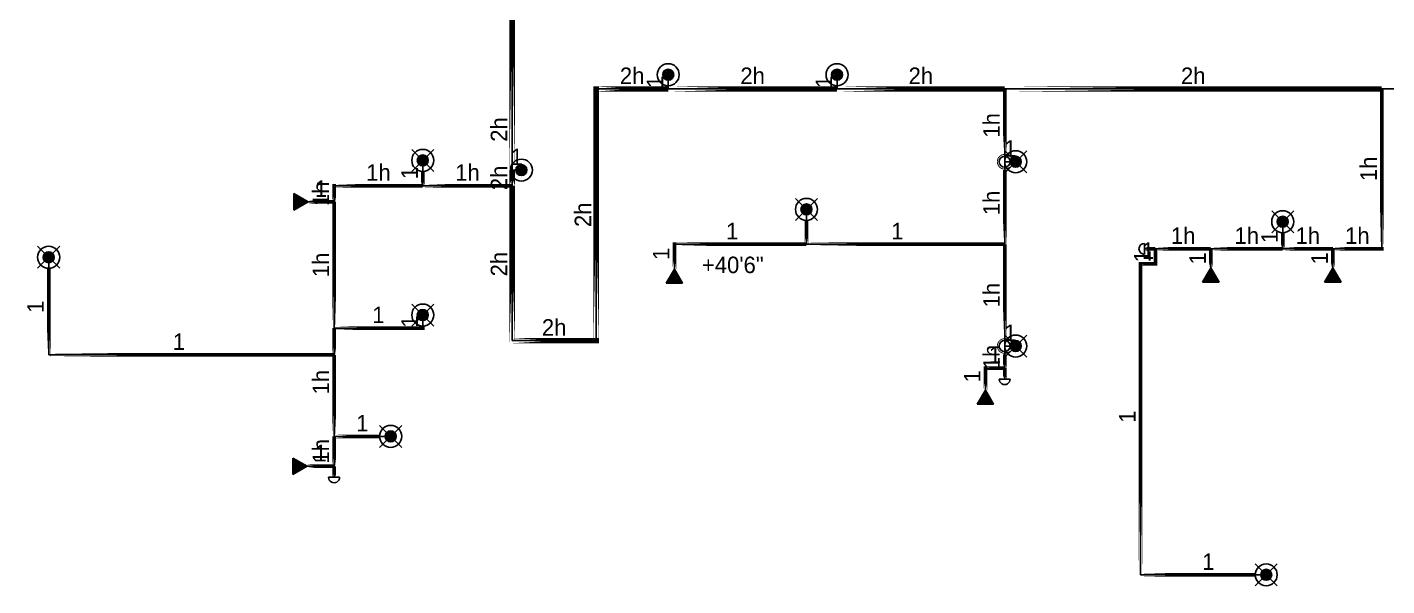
# Model space of a CAD drawing. Header units: inches. Extents: x -3337 to 4781, y -4329 to 3640.
# Drawn here: x -3333 to -2592, y 0 to 305 of the extents above; entities that cross this region are included whole.
import ezdxf
from ezdxf.enums import TextEntityAlignment as Align

# ---------------------------------------------------------------- set-up
doc = ezdxf.new("R2010")
doc.units = ezdxf.units.IN
doc.header["$MEASUREMENT"] = 0
for name, color, linetype in [('headdn', 1, 'Continuous'), ('HEIGHT', 1, 'Continuous'), ('PIPEBL', 1, 'Continuous'), ('pipemn', 1, 'Continuous'), ('PIPESPC', 1, 'Continuous'), ('spk-cap', 1, 'Continuous'), ('spk-piperise', 1, 'Continuous'), ('TIDYPIPE', 1, 'Continuous')]:
    doc.layers.add(name, color=color, linetype=linetype)
doc.styles.add('PIPE', font='PIPE.SHX')

# ---------------------------------------------------------------- blocks, each defined once
blk = doc.blocks.new('side2')
for p, q in [((0, 0), (7.79, 4.5)), ((7.79, -4.5), (0, 0)), ((7.79, 4.5), (7.79, -4.5))]:
    blk.add_line(p, q)
blk.add_solid([(7.79, -4.5), (0, 0), (7.79, 4.5)])
blk = doc.blocks.new('dpend2')
for p, q in [((-6, -6), (6, 6)), ((6, -6), (-6, 6))]:
    blk.add_line(p, q)
for radius in [6, 3]:
    blk.add_circle((0, 0), radius)
for points in [[(0, 0), (-3, 0), (-2.08, 2.07)], [(0, 0), (-3, 0), (-2.08, -2.07)], [(0, 0), (0, 3), (-2.12, 2.14)], [(0, 0), (0, -3), (-2.12, -2.14)], [(0, 0), (0, 3), (2.12, 2.14)], [(0, 0), (3, 0), (2.08, 2.07)], [(0, 0), (3, 0), (2.08, -2.07)], [(0, 0), (0, -3), (2.12, -2.14)]]:
    blk.add_solid(points)
blk = doc.blocks.new('dpend1')
for radius in [6, 3]:
    blk.add_circle((0, 0), radius)
for points in [[(0.01, 2.97), (-2.53, -1.59), (-2.62, 1.36)], [(0.01, 2.97), (-2.49, -1.59), (2.52, -1.59)], [(2.52, -1.59), (0.01, 2.97), (2.6, 1.47)], [(2.52, -1.59), (-2.53, -1.59), (0.01, -2.98)]]:
    blk.add_solid(points)
blk = doc.blocks.new('rise')
blk.add_circle((0, 0), 3)
blk = doc.blocks.new('PIPESPC')
at = {"layer": 'PIPESPC', "style": 'PIPE', "width": 0.9}
blk.add_attdef('SIZE', text='', height=9, dxfattribs=at).set_placement((0, 4.02), align=Align.CENTER)
at = {"layer": 'PIPESPC', "style": 'PIPE', "flags": 1}
blk.add_attdef('SCHED', (25.3, 3.89), '', height=9, dxfattribs=at)
blk = doc.blocks.new('CAP')
blk.add_line((0, 3), (0, -3))
blk.add_arc((0, 0), 3, 270, 90)
blk = doc.blocks.new('HEIGHTZ')
at = {"layer": 'HEIGHT'}
blk.add_attdef('HEIGHT', (7.81, 2), '', height=9, dxfattribs=at)
blk = doc.blocks.new('TIDYRUN')
at = {"const_width": 0.5}
blk.add_lwpolyline([(-2.83, 2.83, -2.414214), (-2.83, -2.83, -1.737895)], format="xyb", dxfattribs=at)

msp = doc.modelspace()

# ---------------------------------------------------------------- linework, layer by layer
at = {"layer": 'PIPEBL'}
for p, q in [((-2984, 278.74), (-2984, 271)), ((-2892, 278.74), (-2892, 271)), ((-2800.65, 231.3), (-2800.65, 271)), ((-2595.15, 183.8), (-2595.15, 271)), ((-3117.72, 218.21), (-3117.72, 232.02)), ((-2800.65, 186.3), (-2800.65, 231.3)), ((-2800.65, 231.3), (-2794.65, 231.3)), ((-3064, 226.74), (-3069, 226.74)), ((-3117.72, 218.21), (-3166.05, 218.21)), ((-3166.05, 218.21), (-3166.05, 209.46)), ((-3117.72, 218.21), (-3069, 218.21)), ((-3180.22, 209.46), (-3166.05, 209.46)), ((-3166.05, 209.46), (-3166.05, 140.58)), ((-2908.65, 205.3), (-2908.65, 186.3)), ((-2649.15, 198.57), (-2649.15, 183.8)), ((-2980.65, 186.3), (-2908.65, 186.3)), ((-2980.65, 172.8), (-2980.65, 186.3)), ((-2908.65, 186.3), (-2800.65, 186.3)), ((-2800.65, 130.8), (-2800.65, 186.3)), ((-3321.58, 125.96), (-3321.58, 179.21)), ((-2718.47, 183.8), (-2724.47, 183.8)), ((-2688.33, 183.8), (-2718.47, 183.8)), ((-2718.47, 183.8), (-2718.47, 175.59)), ((-2649.15, 183.8), (-2688.33, 183.8)), ((-2688.33, 173.42), (-2688.33, 183.8)), ((-2649.15, 183.8), (-2621.83, 183.8)), ((-2621.83, 183.8), (-2595.15, 183.8)), ((-2621.83, 173.42), (-2621.83, 183.8)), ((-2726.65, 6), (-2726.65, 175.59)), ((-2718.47, 175.59), (-2726.65, 175.59)), ((-3117.72, 147.71), (-3117.72, 140.58)), ((-3166.05, 140.58), (-3166.05, 125.96)), ((-3117.72, 140.58), (-3166.05, 140.58)), ((-3321.58, 125.96), (-3166.05, 125.96)), ((-3166.05, 125.96), (-3166.05, 81.53)), ((-2800.65, 118.8), (-2800.65, 130.8)), ((-2800.65, 130.8), (-2794.65, 130.8)), ((-2811.15, 106.8), (-2811.15, 118.8)), ((-2811.15, 118.8), (-2800.65, 118.8)), ((-2800.65, 118.8), (-2800.65, 112.8)), ((-3166.05, 81.53), (-3166.05, 65.21)), ((-3135.22, 81.53), (-3166.05, 81.53)), ((-3180.72, 65.21), (-3166.05, 65.21)), ((-3166.05, 65.21), (-3166.05, 59.21)), ((-2726.65, 6), (-2658.15, 6))]:
    msp.add_line(p, q, dxfattribs=at)
at = {"layer": 'pipemn'}
for p, q in [((-3069, 271), (-3069, 398.74)), ((-3069, 271), (-3069, 226.74)), ((-2984, 271), (-3023.26, 271)), ((-3023.26, 133.73), (-3023.26, 271)), ((-2892, 271), (-2984, 271)), ((-2800.65, 271), (-2892, 271)), ((-2800.65, 271), (-2595.15, 271)), ((-2595.15, 271), (-2421.51, 271)), ((-3069, 218.21), (-3069, 226.74)), ((-3069, 133.73), (-3069, 218.21)), ((-3023.26, 133.73), (-3069, 133.73))]:
    msp.add_line(p, q, dxfattribs=at)
at = {"layer": 'TIDYPIPE'}
for points, const_width in [([(-3069, 226.74), (-3069, 398.74)], 3), ([(-3024.76, 271), (-2984, 271)], 3), ([(-3023.26, 132.23), (-3023.26, 272.5)], 3), ([(-2984, 271), (-2892, 271)], 3), ([(-2892, 271), (-2800.65, 271)], 3), ([(-2800.65, 271), (-2595.15, 271)], 3), ([(-2800.65, 235.8), (-2800.65, 271)], 2), ([(-2595.15, 271), (-2421.51, 271)], 3), ([(-2595.15, 182.8), (-2595.15, 271)], 2), ([(-3117.72, 218.21), (-3117.72, 226.02)], 2), ([(-3069, 218.21), (-3069, 226.74)], 3), ([(-2800.65, 186.3), (-2800.65, 226.8)], 2), ([(-3167.05, 218.21), (-3117.72, 218.21)], 2), ([(-3166.05, 209.46), (-3166.05, 219.21)], 2), ([(-3117.72, 218.21), (-3069, 218.21)], 2), ([(-3069, 132.23), (-3069, 218.21)], 3), ([(-3180.22, 209.46), (-3166.05, 209.46)], 2), ([(-3166.05, 140.58), (-3166.05, 209.46)], 2), ([(-2908.65, 186.3), (-2908.65, 199.3)], 2), ([(-2649.15, 183.8), (-2649.15, 192.57)], 2), ([(-2981.65, 186.3), (-2908.65, 186.3)], 2), ([(-2980.65, 172.8), (-2980.65, 187.3)], 2), ([(-2908.65, 186.3), (-2800.65, 186.3)], 2), ([(-2800.65, 135.3), (-2800.65, 186.3)], 2), ([(-2724.47, 183.8), (-2718.47, 183.8)], 2), ([(-2718.47, 183.8), (-2688.33, 183.8)], 2), ([(-2718.47, 174.59), (-2718.47, 183.8)], 2), ([(-2688.33, 183.8), (-2649.15, 183.8)], 2), ([(-2688.33, 173.42), (-2688.33, 183.8)], 2), ([(-2649.15, 183.8), (-2621.83, 183.8)], 2), ([(-2621.83, 183.8), (-2594.15, 183.8)], 2), ([(-2621.83, 173.42), (-2621.83, 183.8)], 2), ([(-3321.58, 124.96), (-3321.58, 173.21)], 2), ([(-2727.65, 175.59), (-2717.47, 175.59)], 2), ([(-2726.65, 5), (-2726.65, 176.59)], 2), ([(-3166.05, 140.58), (-3116.72, 140.58)], 2), ([(-3166.05, 125.96), (-3166.05, 140.58)], 2), ([(-3117.72, 139.58), (-3117.72, 141.71)], 2), ([(-3070.5, 133.73), (-3021.76, 133.73)], 3), ([(-3322.58, 125.96), (-3166.05, 125.96)], 2), ([(-3166.05, 81.53), (-3166.05, 125.96)], 2), ([(-2800.65, 118.8), (-2800.65, 126.3)], 2), ([(-2812.15, 118.8), (-2800.65, 118.8)], 2), ([(-2811.15, 106.8), (-2811.15, 119.8)], 2), ([(-2800.65, 112.8), (-2800.65, 118.8)], 2), ([(-3166.05, 81.53), (-3141.22, 81.53)], 2), ([(-3166.05, 65.21), (-3166.05, 81.53)], 2), ([(-3180.72, 65.21), (-3166.05, 65.21)], 2), ([(-3166.05, 59.21), (-3166.05, 65.21)], 2), ([(-2727.65, 6), (-2664.15, 6)], 2)]:
    msp.add_lwpolyline(points, close=True, dxfattribs=dict(at, const_width=const_width))

# ---------------------------------------------------------------- block references
at = {"layer": 'headdn'}
for name, p in [('dpend1', (-2984, 278.74)), ('dpend1', (-2892, 278.74)), ('dpend2', (-3117.72, 232.02)), ('dpend2', (-2794.65, 231.3)), ('dpend1', (-3064, 226.74)), ('dpend2', (-2908.65, 205.3)), ('dpend2', (-2649.15, 198.57)), ('dpend2', (-3321.58, 179.21)), ('dpend2', (-3117.72, 147.71)), ('dpend2', (-2794.65, 130.8)), ('dpend2', (-3135.22, 81.53)), ('dpend2', (-2658.15, 6))]:
    msp.add_blockref(name, p, dxfattribs=at)
for p, rotation in [((-3180.22, 209.46), 180), ((-2980.65, 172.8), 270), ((-2688.33, 173.42), 270), ((-2621.83, 173.42), 270), ((-2811.15, 106.8), 270), ((-3180.72, 65.21), 180)]:
    msp.add_blockref('side2', p, dxfattribs=dict(at, rotation=rotation))
at = {"layer": 'HEIGHT'}
ref = msp.add_blockref('HEIGHTZ', (-2980.65, 175.05), dxfattribs=dict(at, xscale=1.087077405149051, zscale=1.087077405149051))
ref.add_attrib('HEIGHT', '+40\'6"', dxfattribs={"height": 9, "style": 'PIPE'}).set_placement((-2965.65, 175.05), align=Align.MIDDLE_LEFT)
at = {"layer": 'PIPESPC'}
ref = msp.add_blockref('PIPESPC', (-3003.63, 271), dxfattribs=at)
ref.add_attrib('SIZE', '2h', dxfattribs={"color": 0, "height": 9, "style": 'PIPE'}).set_placement((-3003.63, 271), align=Align.BOTTOM_CENTER)
ref = msp.add_blockref('PIPESPC', (-2938, 271), dxfattribs=at)
ref.add_attrib('SIZE', '2h', dxfattribs={"color": 0, "height": 9, "style": 'PIPE'}).set_placement((-2938, 271), align=Align.BOTTOM_CENTER)
ref = msp.add_blockref('PIPESPC', (-2846.32, 271), dxfattribs=at)
ref.add_attrib('SIZE', '2h', dxfattribs={"color": 0, "height": 9, "style": 'PIPE'}).set_placement((-2846.32, 271), align=Align.BOTTOM_CENTER)
ref = msp.add_blockref('PIPESPC', (-2697.9, 271), dxfattribs=at)
ref.add_attrib('SIZE', '2h', dxfattribs={"color": 0, "height": 9, "style": 'PIPE'}).set_placement((-2697.9, 271), align=Align.BOTTOM_CENTER)
ref = msp.add_blockref('PIPESPC', (-2984, 274.87), dxfattribs=dict(at, rotation=90))
ref.add_attrib('SIZE', '1', dxfattribs={"color": 0, "height": 9, "rotation": 90, "style": 'PIPE'}).set_placement((-2984, 274.87), align=Align.BOTTOM_CENTER)
ref = msp.add_blockref('PIPESPC', (-2892, 274.87), dxfattribs=dict(at, rotation=90))
ref.add_attrib('SIZE', '1', dxfattribs={"color": 0, "height": 9, "rotation": 90, "style": 'PIPE'}).set_placement((-2892, 274.87), align=Align.BOTTOM_CENTER)
ref = msp.add_blockref('PIPESPC', (-3069, 248.87), dxfattribs=dict(at, rotation=90))
ref.add_attrib('SIZE', '2h', dxfattribs={"color": 0, "height": 9, "rotation": 90, "style": 'PIPE'}).set_placement((-3069, 248.87), align=Align.BOTTOM_CENTER)
ref = msp.add_blockref('PIPESPC', (-2800.65, 251.15), dxfattribs=dict(at, rotation=90))
ref.add_attrib('SIZE', '1h', dxfattribs={"color": 0, "height": 9, "rotation": 90, "style": 'PIPE'}).set_placement((-2800.65, 251.15), align=Align.BOTTOM_CENTER)
ref = msp.add_blockref('PIPESPC', (-3066.5, 226.74), dxfattribs=at)
ref.add_attrib('SIZE', '1', dxfattribs={"color": 0, "height": 9, "style": 'PIPE'}).set_placement((-3066.5, 226.74), align=Align.BOTTOM_CENTER)
ref = msp.add_blockref('PIPESPC', (-2797.65, 231.3), dxfattribs=at)
ref.add_attrib('SIZE', '1', dxfattribs={"color": 0, "height": 9, "style": 'PIPE'}).set_placement((-2797.65, 231.3), align=Align.BOTTOM_CENTER)
ref = msp.add_blockref('PIPESPC', (-3141.89, 218.21), dxfattribs=at)
ref.add_attrib('SIZE', '1h', dxfattribs={"color": 0, "height": 9, "style": 'PIPE'}).set_placement((-3141.89, 218.21), align=Align.BOTTOM_CENTER)
ref = msp.add_blockref('PIPESPC', (-3093.36, 218.21), dxfattribs=at)
ref.add_attrib('SIZE', '1h', dxfattribs={"color": 0, "height": 9, "style": 'PIPE'}).set_placement((-3093.36, 218.21), align=Align.BOTTOM_CENTER)
ref = msp.add_blockref('PIPESPC', (-2595.15, 227.4), dxfattribs=dict(at, rotation=90))
ref.add_attrib('SIZE', '1h', dxfattribs={"color": 0, "height": 9, "rotation": 90, "style": 'PIPE'}).set_placement((-2595.15, 227.4), align=Align.BOTTOM_CENTER)
ref = msp.add_blockref('PIPESPC', (-3117.72, 225.12), dxfattribs=dict(at, rotation=90))
ref.add_attrib('SIZE', '1', dxfattribs={"color": 0, "height": 9, "rotation": 90, "style": 'PIPE'}).set_placement((-3117.72, 225.12), align=Align.BOTTOM_CENTER)
ref = msp.add_blockref('PIPESPC', (-3069, 222.48), dxfattribs=dict(at, rotation=90))
ref.add_attrib('SIZE', '2h', dxfattribs={"color": 0, "height": 9, "rotation": 90, "style": 'PIPE'}).set_placement((-3069, 222.48), align=Align.BOTTOM_CENTER)
ref = msp.add_blockref('PIPESPC', (-3166.05, 213.83), dxfattribs=dict(at, rotation=90))
ref.add_attrib('SIZE', '1h', dxfattribs={"color": 0, "height": 9, "rotation": 90, "style": 'PIPE'}).set_placement((-3166.05, 213.83), align=Align.BOTTOM_CENTER)
ref = msp.add_blockref('PIPESPC', (-3173.14, 209.46), dxfattribs=at)
ref.add_attrib('SIZE', '1', dxfattribs={"color": 0, "height": 9, "style": 'PIPE'}).set_placement((-3173.14, 209.46), align=Align.BOTTOM_CENTER)
ref = msp.add_blockref('PIPESPC', (-3023.26, 202.37), dxfattribs=dict(at, rotation=90))
ref.add_attrib('SIZE', '2h', dxfattribs={"color": 0, "height": 9, "rotation": 90, "style": 'PIPE'}).set_placement((-3023.26, 202.37), align=Align.BOTTOM_CENTER)
ref = msp.add_blockref('PIPESPC', (-2800.65, 208.8), dxfattribs=dict(at, rotation=90))
ref.add_attrib('SIZE', '1h', dxfattribs={"color": 0, "height": 9, "rotation": 90, "style": 'PIPE'}).set_placement((-2800.65, 208.8), align=Align.BOTTOM_CENTER)
ref = msp.add_blockref('PIPESPC', (-2949.15, 186.3), dxfattribs=at)
ref.add_attrib('SIZE', '1', dxfattribs={"color": 0, "height": 9, "style": 'PIPE'}).set_placement((-2949.15, 186.3), align=Align.BOTTOM_CENTER)
ref = msp.add_blockref('PIPESPC', (-2859.15, 186.3), dxfattribs=at)
ref.add_attrib('SIZE', '1', dxfattribs={"color": 0, "height": 9, "style": 'PIPE'}).set_placement((-2859.15, 186.3), align=Align.BOTTOM_CENTER)
ref = msp.add_blockref('PIPESPC', (-2703.4, 183.8), dxfattribs=at)
ref.add_attrib('SIZE', '1h', dxfattribs={"color": 0, "height": 9, "style": 'PIPE'}).set_placement((-2703.4, 183.8), align=Align.BOTTOM_CENTER)
ref = msp.add_blockref('PIPESPC', (-2668.74, 183.8), dxfattribs=at)
ref.add_attrib('SIZE', '1h', dxfattribs={"color": 0, "height": 9, "style": 'PIPE'}).set_placement((-2668.74, 183.8), align=Align.BOTTOM_CENTER)
ref = msp.add_blockref('PIPESPC', (-2649.15, 190.3), dxfattribs=dict(at, rotation=90.00000000000801))
ref.add_attrib('SIZE', '1', dxfattribs={"color": 0, "height": 9, "rotation": 90, "style": 'PIPE'}).set_placement((-2649.15, 190.3), align=Align.BOTTOM_CENTER)
ref = msp.add_blockref('PIPESPC', (-2635.49, 183.8), dxfattribs=at)
ref.add_attrib('SIZE', '1h', dxfattribs={"color": 0, "height": 9, "style": 'PIPE'}).set_placement((-2635.49, 183.8), align=Align.BOTTOM_CENTER)
ref = msp.add_blockref('PIPESPC', (-2608.49, 183.8), dxfattribs=at)
ref.add_attrib('SIZE', '1h', dxfattribs={"color": 0, "height": 9, "style": 'PIPE'}).set_placement((-2608.49, 183.8), align=Align.BOTTOM_CENTER)
ref = msp.add_blockref('PIPESPC', (-2722.56, 175.59), dxfattribs=at)
ref.add_attrib('SIZE', '1', dxfattribs={"color": 0, "height": 9, "style": 'PIPE'}).set_placement((-2722.56, 175.59), align=Align.BOTTOM_CENTER)
ref = msp.add_blockref('PIPESPC', (-3166.05, 175.02), dxfattribs=dict(at, rotation=90))
ref.add_attrib('SIZE', '1h', dxfattribs={"color": 0, "height": 9, "rotation": 90, "style": 'PIPE'}).set_placement((-3166.05, 175.02), align=Align.BOTTOM_CENTER)
ref = msp.add_blockref('PIPESPC', (-3069, 175.47), dxfattribs=dict(at, rotation=89.99999968922943))
ref.add_attrib('SIZE', '2h', dxfattribs={"color": 0, "height": 9, "rotation": 90, "style": 'PIPE'}).set_placement((-3069, 175.47), align=Align.BOTTOM_CENTER)
ref = msp.add_blockref('PIPESPC', (-2980.65, 181.05), dxfattribs=dict(at, rotation=90))
ref.add_attrib('SIZE', '1', dxfattribs={"color": 0, "height": 9, "rotation": 90, "style": 'PIPE'}).set_placement((-2980.65, 181.05), align=Align.BOTTOM_CENTER)
ref = msp.add_blockref('PIPESPC', (-2718.47, 179.7), dxfattribs=dict(at, rotation=90))
ref.add_attrib('SIZE', '1', dxfattribs={"color": 0, "height": 9, "rotation": 90, "style": 'PIPE'}).set_placement((-2718.47, 179.7), align=Align.BOTTOM_CENTER)
ref = msp.add_blockref('PIPESPC', (-2688.33, 178.61), dxfattribs=dict(at, rotation=90))
ref.add_attrib('SIZE', '1', dxfattribs={"color": 0, "height": 9, "rotation": 90, "style": 'PIPE'}).set_placement((-2688.33, 178.61), align=Align.BOTTOM_CENTER)
ref = msp.add_blockref('PIPESPC', (-2621.83, 178.61), dxfattribs=dict(at, rotation=90.00000000001005))
ref.add_attrib('SIZE', '1', dxfattribs={"color": 0, "height": 9, "rotation": 90, "style": 'PIPE'}).set_placement((-2621.83, 178.61), align=Align.BOTTOM_CENTER)
ref = msp.add_blockref('PIPESPC', (-2800.65, 158.55), dxfattribs=dict(at, rotation=90))
ref.add_attrib('SIZE', '1h', dxfattribs={"color": 0, "height": 9, "rotation": 90, "style": 'PIPE'}).set_placement((-2800.65, 158.55), align=Align.BOTTOM_CENTER)
ref = msp.add_blockref('PIPESPC', (-3321.58, 152.21), dxfattribs=dict(at, rotation=90))
ref.add_attrib('SIZE', '1', dxfattribs={"color": 0, "height": 9, "rotation": 90, "style": 'PIPE'}).set_placement((-3321.58, 152.21), align=Align.BOTTOM_CENTER)
ref = msp.add_blockref('PIPESPC', (-3141.89, 140.58), dxfattribs=at)
ref.add_attrib('SIZE', '1', dxfattribs={"color": 0, "height": 9, "style": 'PIPE'}).set_placement((-3141.89, 140.58), align=Align.BOTTOM_CENTER)
ref = msp.add_blockref('PIPESPC', (-3117.72, 144.15), dxfattribs=dict(at, rotation=90))
ref.add_attrib('SIZE', '1', dxfattribs={"color": 0, "height": 9, "rotation": 90, "style": 'PIPE'}).set_placement((-3117.72, 144.15), align=Align.BOTTOM_CENTER)
ref = msp.add_blockref('PIPESPC', (-3046.13, 133.73), dxfattribs=at)
ref.add_attrib('SIZE', '2h', dxfattribs={"color": 0, "height": 9, "style": 'PIPE'}).set_placement((-3046.13, 133.73), align=Align.BOTTOM_CENTER)
ref = msp.add_blockref('PIPESPC', (-2797.65, 130.8), dxfattribs=at)
ref.add_attrib('SIZE', '1', dxfattribs={"color": 0, "height": 9, "style": 'PIPE'}).set_placement((-2797.65, 130.8), align=Align.BOTTOM_CENTER)
ref = msp.add_blockref('PIPESPC', (-3250.64, 125.96), dxfattribs=at)
ref.add_attrib('SIZE', '1', dxfattribs={"color": 0, "height": 9, "style": 'PIPE'}).set_placement((-3250.64, 125.96), align=Align.BOTTOM_CENTER)
ref = msp.add_blockref('PIPESPC', (-2800.65, 124.8), dxfattribs=dict(at, rotation=90.00001543109457))
ref.add_attrib('SIZE', '1h', dxfattribs={"color": 0, "height": 9, "rotation": 90.00002, "style": 'PIPE'}).set_placement((-2800.65, 124.8), align=Align.BOTTOM_CENTER)
ref = msp.add_blockref('PIPESPC', (-2805.9, 118.8), dxfattribs=at)
ref.add_attrib('SIZE', '1', dxfattribs={"color": 0, "height": 9, "style": 'PIPE'}).set_placement((-2805.9, 118.8), align=Align.BOTTOM_CENTER)
ref = msp.add_blockref('PIPESPC', (-3166.05, 111.06), dxfattribs=dict(at, rotation=90))
ref.add_attrib('SIZE', '1h', dxfattribs={"color": 0, "height": 9, "rotation": 90, "style": 'PIPE'}).set_placement((-3166.05, 111.06), align=Align.BOTTOM_CENTER)
ref = msp.add_blockref('PIPESPC', (-2811.15, 114.3), dxfattribs=dict(at, rotation=90))
ref.add_attrib('SIZE', '1', dxfattribs={"color": 0, "height": 9, "rotation": 90, "style": 'PIPE'}).set_placement((-2811.15, 114.3), align=Align.BOTTOM_CENTER)
ref = msp.add_blockref('PIPESPC', (-3150.64, 81.53), dxfattribs=at)
ref.add_attrib('SIZE', '1', dxfattribs={"color": 0, "height": 9, "style": 'PIPE'}).set_placement((-3150.64, 81.53), align=Align.BOTTOM_CENTER)
ref = msp.add_blockref('PIPESPC', (-2726.65, 92.3), dxfattribs=dict(at, rotation=90))
ref.add_attrib('SIZE', '1', dxfattribs={"color": 0, "height": 9, "rotation": 90, "style": 'PIPE'}).set_placement((-2726.65, 92.3), align=Align.BOTTOM_CENTER)
ref = msp.add_blockref('PIPESPC', (-3166.05, 73.37), dxfattribs=dict(at, rotation=90))
ref.add_attrib('SIZE', '1h', dxfattribs={"color": 0, "height": 9, "rotation": 90, "style": 'PIPE'}).set_placement((-3166.05, 73.37), align=Align.BOTTOM_CENTER)
ref = msp.add_blockref('PIPESPC', (-3173.39, 65.21), dxfattribs=at)
ref.add_attrib('SIZE', '1', dxfattribs={"color": 0, "height": 9, "style": 'PIPE'}).set_placement((-3173.39, 65.21), align=Align.BOTTOM_CENTER)
ref = msp.add_blockref('PIPESPC', (-2689.65, 6), dxfattribs=at)
ref.add_attrib('SIZE', '1', dxfattribs={"color": 0, "height": 9, "style": 'PIPE'}).set_placement((-2689.65, 6), align=Align.BOTTOM_CENTER)
at = {"layer": 'spk-cap'}
for p, rotation in [((-2724.47, 183.8), 180.0000000000555), ((-2800.65, 112.8), 270.0000154311779), ((-3166.05, 59.21), 270.0000000000834)]:
    msp.add_blockref('CAP', p, dxfattribs=dict(at, rotation=rotation))
at = {"layer": 'spk-piperise'}
for p, rotation in [((-2800.65, 231.3), 90.00000000002773), ((-2800.65, 130.8), 270.0000000000834)]:
    msp.add_blockref('rise', p, dxfattribs=dict(at, rotation=rotation))
at = {"layer": 'TIDYPIPE', "rotation": 180}
for p in [(-2800.65, 231.3), (-2800.65, 130.8)]:
    msp.add_blockref('TIDYRUN', p, dxfattribs=at)

doc.saveas('drawing.dxf')
